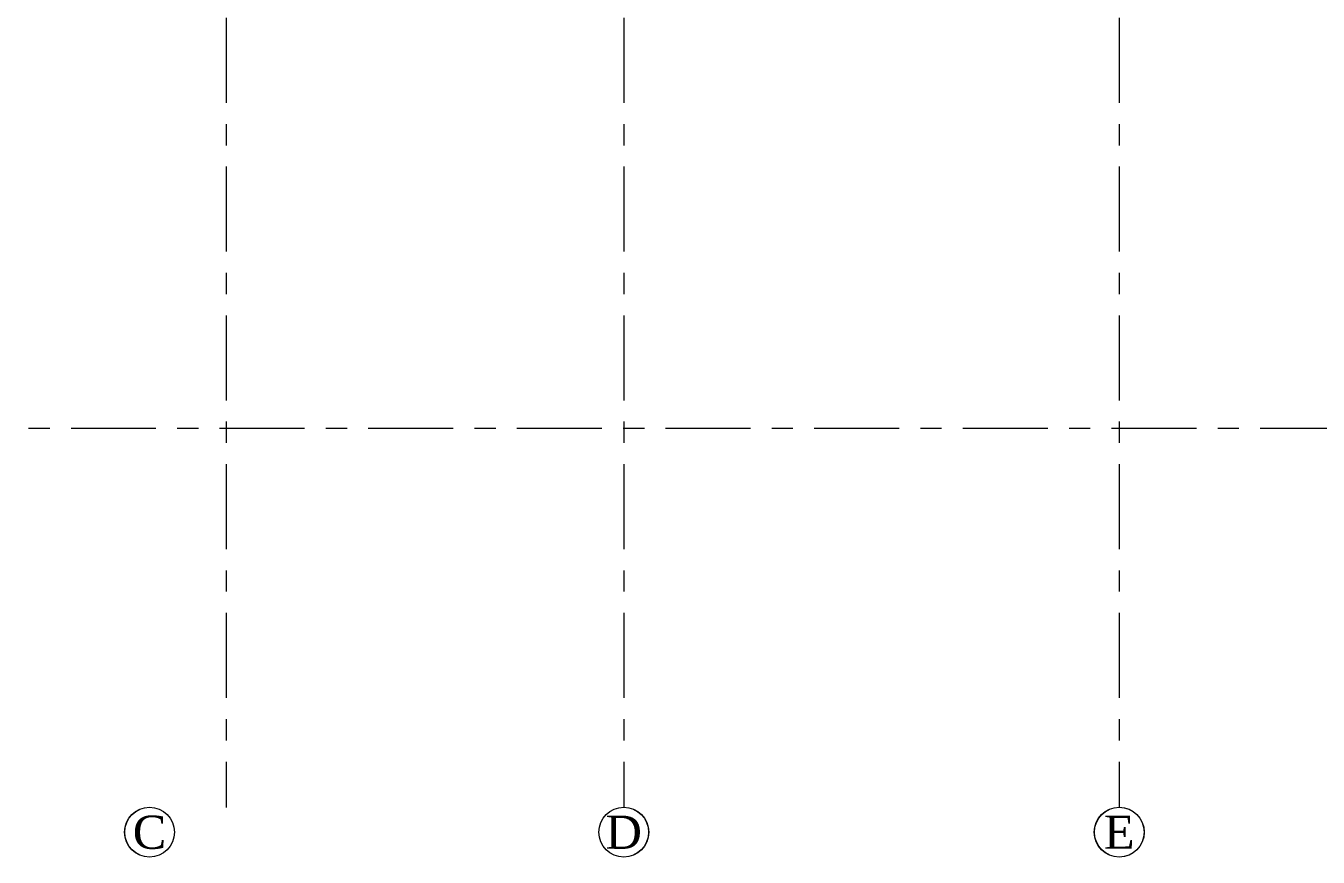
# Model space of a CAD drawing. Header units: millimetres. Extents: x 24487468 to 24959437, y -333213 to 842934.
# Drawn here: x 24725799 to 24744057, y 292569 to 304303 of the extents above; entities that cross this region are included whole.
import ezdxf
from ezdxf.enums import TextEntityAlignment as Align

# ---------------------------------------------------------------- set-up
doc = ezdxf.new("R2010")
doc.units = ezdxf.units.MM
doc.header["$MEASUREMENT"] = 0
for name, pattern in [('ACAD_ISO10W100', [18.5, 12, -3, 0.5, -3]), ('BORDERX2', [3.5, 1, -0.5, 1, -0.5, 0, -0.5]), ('Centreline', [21, 12, -3, 3, -3])]:
    doc.linetypes.add(name, pattern=pattern)
doc.layers.add('A-BTEXT', color=57, linetype='Continuous')
for name, color, linetype, lineweight in [('CENLINE', 220, 'ACAD_ISO10W100', 5), ('GRID', 205, 'BORDERX2', 5), ('p1 plan grid lck', 6, 'Continuous', 5)]:
    doc.layers.add(name, color=color, linetype=linetype, lineweight=lineweight)
doc.styles.add('arial', font='times.ttf')

# ---------------------------------------------------------------- blocks, each defined once
blk = doc.blocks.new('grid letter-flat-4-flat-1')
at = {"layer": 'GRID', "linetype": 'Continuous'}
blk.add_circle((0, 374.75), 281.25, dxfattribs=at)

msp = doc.modelspace()

# ---------------------------------------------------------------- linework, layer by layer
at = {"layer": 'p1 plan grid lck', "linetype": 'Centreline', "ltscale": 100}
for p, q in [((24728630, 340116.4), (24728630, 293269.4)), ((24734247.2, 340116.4), (24734247.2, 293269.4)), ((24741247.2, 340116.4), (24741247.2, 293269.4)), ((24709637.4, 298623.5), (24762025.5, 298623.5))]:
    msp.add_line(p, q, dxfattribs=at)

# ---------------------------------------------------------------- block references
at = {"layer": 'CENLINE'}
ref = msp.add_blockref('grid letter-flat-4-flat-1', (24727546.1, 292452.1), dxfattribs=dict(at, xscale=1.25, yscale=1.25, zscale=25.4))
ref.add_attrib('GRID_LETTER', 'C', dxfattribs={"layer": 'A-BTEXT', "linetype": 'Continuous', "height": 468.7, "style": 'arial'}).set_placement((24727546.1, 292920.8), align=Align.MIDDLE_CENTER)
ref = msp.add_blockref('grid letter-flat-4-flat-1', (24727547.7, 292452.1), dxfattribs=dict(at, xscale=1.25, yscale=1.25, zscale=25.4))
ref.add_attrib('GRID_LETTER', 'C', dxfattribs={"layer": 'A-BTEXT', "linetype": 'Continuous', "height": 468.7, "style": 'arial'}).set_placement((24727547.7, 292920.8), align=Align.MIDDLE_CENTER)
ref = msp.add_blockref('grid letter-flat-4-flat-1', (24734246.1, 292452.1), dxfattribs=dict(at, xscale=1.25, yscale=1.25, zscale=25.4))
ref.add_attrib('GRID_LETTER', 'D', dxfattribs={"layer": 'A-BTEXT', "linetype": 'Continuous', "height": 468.7, "style": 'arial'}).set_placement((24734246.1, 292920.8), align=Align.MIDDLE_CENTER)
ref = msp.add_blockref('grid letter-flat-4-flat-1', (24734247.7, 292452.1), dxfattribs=dict(at, xscale=1.25, yscale=1.25, zscale=25.4))
ref.add_attrib('GRID_LETTER', 'D', dxfattribs={"layer": 'A-BTEXT', "linetype": 'Continuous', "height": 468.7, "style": 'arial'}).set_placement((24734247.7, 292920.8), align=Align.MIDDLE_CENTER)
ref = msp.add_blockref('grid letter-flat-4-flat-1', (24741246.1, 292452.1), dxfattribs=dict(at, xscale=1.25, yscale=1.25, zscale=25.4))
ref.add_attrib('GRID_LETTER', 'E', dxfattribs={"layer": 'A-BTEXT', "linetype": 'Continuous', "height": 468.7, "style": 'arial'}).set_placement((24741246.1, 292920.8), align=Align.MIDDLE_CENTER)
ref = msp.add_blockref('grid letter-flat-4-flat-1', (24741247.7, 292452.1), dxfattribs=dict(at, xscale=1.25, yscale=1.25, zscale=25.4))
ref.add_attrib('GRID_LETTER', 'E', dxfattribs={"layer": 'A-BTEXT', "linetype": 'Continuous', "height": 468.7, "style": 'arial'}).set_placement((24741247.7, 292920.8), align=Align.MIDDLE_CENTER)

doc.saveas('drawing.dxf')
